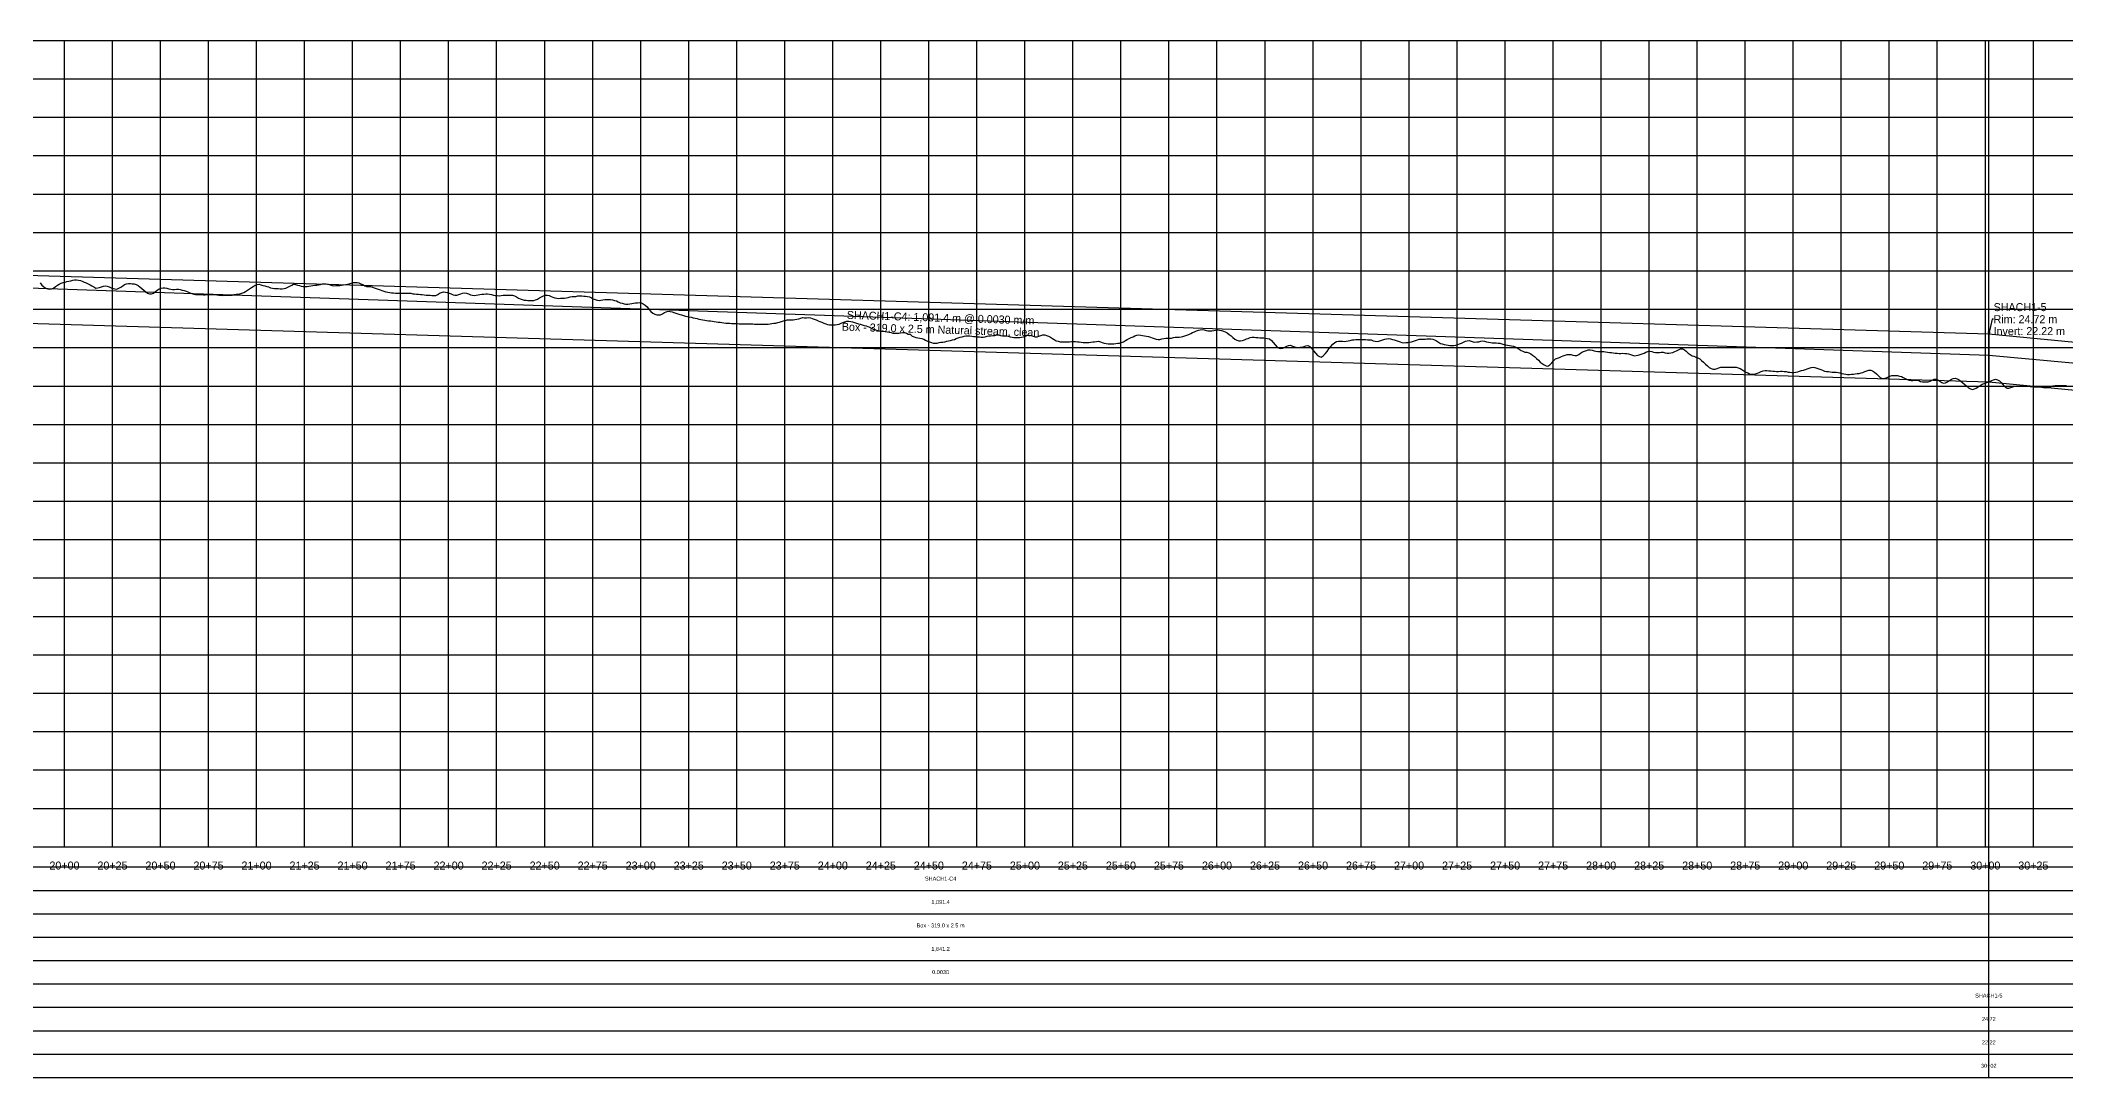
# Model space of a CAD drawing. Extents: x -64 to 8082, y -140 to 402.
# Drawn here: x 1988 to 3042, y -140 to 400 of the extents above; entities that cross this region are included whole.
import ezdxf
from ezdxf.enums import TextEntityAlignment as Align

# ---------------------------------------------------------------- set-up
doc = ezdxf.new("R2010")
doc.units = 0
for name, color, linetype in [('Annotation', 7, 'Continuous'), ('Annotation_Table', 254, 'Continuous'), ('Crown', 7, 'Continuous'), ('Grid', 254, 'Continuous'), ('Grid_Text', 7, 'Continuous'), ('Ground_Elevation', 3, 'Continuous'), ('Hydraulic_Grade', 5, 'Continuous'), ('Invert', 7, 'Continuous'), ('Structure', 7, 'Continuous')]:
    doc.layers.add(name, color=color, linetype=linetype)

msp = doc.modelspace()

# ---------------------------------------------------------------- linework, layer by layer
at = {"layer": 'Annotation', "color": 0}
msp.add_lwpolyline([(3004.3, 254.8), (3003.5, 254.8), (3001.8, 247.2)], dxfattribs=at)
msp.add_lwpolyline([(3001.8, 247.2), (3001.6, 248.2), (3002.4, 248)], close=True, dxfattribs=at)
at = {"layer": 'Annotation_Table', "color": 254}
for points in [[(3001.8, -140.2), (3001.8, 400)], [(-25, -30.5), (8049.9, -30.5)], [(-25, -42.7), (8049.9, -42.7)], [(-25, -54.9), (8049.9, -54.9)], [(-25, -67.1), (8049.9, -67.1)], [(-25, -79.2), (8049.9, -79.2)], [(-25, -91.4), (8049.9, -91.4)], [(-25, -103.6), (8049.9, -103.6)], [(-25, -115.8), (8049.9, -115.8)], [(-25, -128), (8049.9, -128)], [(-25, -140.2), (8049.9, -140.2)]]:
    msp.add_lwpolyline(points, dxfattribs=at)
at = {"layer": 'Crown', "color": 0}
for points in [[(1910.4, 279.8), (3001.8, 247.2)], [(3001.8, 247.2), (3001.8, 247.2)], [(3001.8, 247.2), (3501.8, 198.9)]]:
    msp.add_lwpolyline(points, dxfattribs=at)
at = {"layer": 'Grid', "color": 254}
for points in [[(-25, 400), (8050, 400)], [(2000, -20), (2000, 400)], [(2025, -20), (2025, 400)], [(2050, -20), (2050, 400)], [(2075, -20), (2075, 400)], [(2100, -20), (2100, 400)], [(2125, -20), (2125, 400)], [(2150, -20), (2150, 400)], [(2175, -20), (2175, 400)], [(2200, -20), (2200, 400)], [(2225, -20), (2225, 400)], [(2250, -20), (2250, 400)], [(2275, -20), (2275, 400)], [(2300, -20), (2300, 400)], [(2325, -20), (2325, 400)], [(2350, -20), (2350, 400)], [(2375, -20), (2375, 400)], [(2400, -20), (2400, 400)], [(2425, -20), (2425, 400)], [(2450, -20), (2450, 400)], [(2475, -20), (2475, 400)], [(2500, -20), (2500, 400)], [(2525, -20), (2525, 400)], [(2550, -20), (2550, 400)], [(2575, -20), (2575, 400)], [(2600, -20), (2600, 400)], [(2625, -20), (2625, 400)], [(2650, -20), (2650, 400)], [(2675, -20), (2675, 400)], [(2700, -20), (2700, 400)], [(2725, -20), (2725, 400)], [(2750, -20), (2750, 400)], [(2775, -20), (2775, 400)], [(2800, -20), (2800, 400)], [(2825, -20), (2825, 400)], [(2850, -20), (2850, 400)], [(2875, -20), (2875, 400)], [(2900, -20), (2900, 400)], [(2925, -20), (2925, 400)], [(2950, -20), (2950, 400)], [(2975, -20), (2975, 400)], [(3000, -20), (3000, 400)], [(3025, -20), (3025, 400)], [(-25, 380), (8050, 380)], [(-25, 360), (8050, 360)], [(-25, 340), (8050, 340)], [(-25, 320), (8050, 320)], [(-25, 300), (8050, 300)], [(-25, 280), (8050, 280)], [(-25, 260), (8050, 260)], [(-25, 240), (8050, 240)], [(-25, 220), (8050, 220)], [(-25, 200), (8050, 200)], [(-25, 180), (8050, 180)], [(-25, 160), (8050, 160)], [(-25, 140), (8050, 140)], [(-25, 120), (8050, 120)], [(-25, 100), (8050, 100)], [(-25, 80), (8050, 80)], [(-25, 60), (8050, 60)], [(-25, 40), (8050, 40)], [(-25, 20), (8050, 20)], [(-25, 0), (8050, 0)], [(-25, -20), (8050, -20)]]:
    msp.add_lwpolyline(points, dxfattribs=at)
at = {"layer": 'Ground_Elevation', "color": 3}
msp.add_lwpolyline([(1987.3, 273.7), (1988.3, 272.6), (1989.3, 271.7), (1990.3, 271), (1991.3, 270.6), (1992.3, 270.4), (1993.3, 270.6), (1994.3, 271), (1995.3, 271.8), (1996.3, 272.5), (1997.3, 273.1), (1998.3, 273.6), (1999.3, 273.9), (2000.3, 274.1), (2001.3, 274.4), (2002.3, 274.6), (2003.3, 274.8), (2004.3, 275.1), (2005.3, 275.3), (2006.3, 275.4), (2007.3, 275.2), (2008.3, 274.9), (2009.3, 274.6), (2010.3, 274.1), (2011.3, 273.7), (2012.3, 273.2), (2013.3, 272.7), (2014.3, 272.2), (2015.3, 271.6), (2016.3, 271), (2017.3, 271.1), (2018.3, 271.3), (2019.3, 271.7), (2020.3, 272), (2021.3, 272.2), (2022.3, 272), (2023.3, 271.6), (2024.3, 271.1), (2025.3, 270.8), (2026.3, 270.6), (2027.3, 270.5), (2028.3, 270.9), (2029.3, 271.5), (2030.3, 272.2), (2031.3, 272.8), (2032.3, 273.2), (2033.3, 273.4), (2034.3, 273.4), (2035.3, 273.3), (2036.3, 273.2), (2037.3, 272.8), (2038.3, 272.3), (2039.3, 271.6), (2040.3, 270.8), (2041.3, 269.9), (2042.3, 269.1), (2043.3, 268.3), (2044.3, 268), (2045.3, 268), (2046.3, 268.4), (2047.3, 269.1), (2048.3, 269.9), (2049.3, 270.6), (2050.3, 271), (2051.3, 271.2), (2052.3, 271.1), (2053.3, 270.9), (2054.3, 270.6), (2055.3, 270.4), (2056.3, 270.3), (2057.3, 270.3), (2058.3, 270.4), (2059.3, 270.4), (2060.3, 270.3), (2061.3, 270), (2062.3, 269.7), (2063.3, 269.4), (2064.3, 269), (2065.3, 268.6), (2066.3, 268.2), (2067.3, 267.9), (2068.3, 267.7), (2069.3, 267.6), (2070.3, 267.6), (2071.3, 267.6), (2072.3, 267.5), (2073.3, 267.5), (2074.3, 267.6), (2075.3, 267.6), (2076.3, 267.7), (2077.3, 267.7), (2078.3, 267.6), (2079.3, 267.5), (2080.3, 267.4), (2081.3, 267.3), (2082.3, 267.2), (2083.3, 267.3), (2084.3, 267.4), (2085.3, 267.4), (2086.3, 267.4), (2087.3, 267.4), (2088.3, 267.6), (2089.3, 267.8), (2090.3, 267.9), (2091.3, 268.1), (2092.3, 268.4), (2093.3, 268.8), (2094.3, 269.3), (2095.3, 269.9), (2096.3, 270.6), (2097.3, 271.3), (2098.3, 271.9), (2099.3, 272.5), (2100.3, 272.9), (2101.3, 273), (2102.3, 272.7), (2103.3, 272.4), (2104.3, 272.2), (2105.3, 271.9), (2106.3, 271.6), (2107.3, 271.2), (2108.3, 270.9), (2109.3, 270.8), (2110.3, 270.8), (2111.3, 270.8), (2112.3, 270.7), (2113.3, 270.7), (2114.3, 270.8), (2115.3, 271), (2116.3, 271.5), (2117.3, 272), (2118.3, 272.6), (2119.3, 273), (2120.3, 272.9), (2121.3, 272.6), (2122.3, 272.3), (2123.3, 272.1), (2124.3, 271.9), (2125.3, 271.8), (2126.3, 271.9), (2127.3, 272), (2128.3, 272.2), (2129.3, 272.4), (2130.3, 272.5), (2131.3, 272.5), (2132.3, 272.7), (2133.3, 272.9), (2134.3, 273.2), (2135.3, 273.3), (2136.3, 273.3), (2137.3, 273.1), (2138.3, 272.7), (2139.3, 272.4), (2140.3, 272.2), (2141.3, 272.3), (2142.3, 272.3), (2143.3, 272.4), (2144.3, 272.5), (2145.3, 272.7), (2146.3, 272.8), (2147.3, 273), (2148.3, 273.3), (2149.3, 273.6), (2150.3, 273.9), (2151.3, 274), (2152.3, 273.9), (2153.3, 273.7), (2154.3, 273.3), (2155.3, 272.8), (2156.3, 272.2), (2157.3, 271.9), (2158.3, 271.9), (2159.3, 271.9), (2160.3, 271.5), (2161.3, 271.1), (2162.3, 270.8), (2163.3, 270.4), (2164.3, 270.1), (2165.3, 269.8), (2166.3, 269.4), (2167.3, 269.1), (2168.3, 268.9), (2169.3, 268.7), (2170.3, 268.6), (2171.3, 268.5), (2172.3, 268.4), (2173.3, 268.4), (2174.3, 268.4), (2175.3, 268.4), (2176.3, 268.4), (2177.3, 268.4), (2178.3, 268.4), (2179.3, 268.3), (2180.3, 268.3), (2181.3, 268.1), (2182.3, 268), (2183.3, 267.9), (2184.3, 267.8), (2185.3, 267.7), (2186.3, 267.6), (2187.3, 267.5), (2188.3, 267.4), (2189.3, 267.4), (2190.3, 267.4), (2191.3, 267.2), (2192.3, 267.1), (2193.3, 267.2), (2194.3, 267.6), (2195.3, 268.3), (2196.3, 268.7), (2197.3, 269.1), (2198.3, 268.9), (2199.3, 268.7), (2200.3, 268.4), (2201.3, 268), (2202.3, 267.5), (2203.3, 267.4), (2204.3, 267.4), (2205.3, 267.7), (2206.3, 268), (2207.3, 268.3), (2208.3, 268.5), (2209.3, 268.3), (2210.3, 268), (2211.3, 267.5), (2212.3, 267.3), (2213.3, 267.2), (2214.3, 267.3), (2215.3, 267.5), (2216.3, 267.6), (2217.3, 267.8), (2218.3, 267.9), (2219.3, 268), (2220.3, 268), (2221.3, 267.9), (2222.3, 267.6), (2223.3, 267.4), (2224.3, 267.1), (2225.3, 267.1), (2226.3, 267), (2227.3, 267.1), (2228.3, 267.3), (2229.3, 267.4), (2230.3, 267.4), (2231.3, 267.4), (2232.3, 267.4), (2233.3, 267.3), (2234.3, 267), (2235.3, 266.4), (2236.3, 265.8), (2237.3, 265.4), (2238.3, 265), (2239.3, 264.8), (2240.3, 264.7), (2241.3, 264.6), (2242.3, 264.5), (2243.3, 264.5), (2244.3, 264.6), (2245.3, 264.9), (2246.3, 265.3), (2247.3, 265.9), (2248.3, 266.5), (2249.3, 267), (2250.3, 267.4), (2251.3, 267.4), (2252.3, 267.2), (2253.3, 266.7), (2254.3, 266.3), (2255.3, 265.9), (2256.3, 265.7), (2257.3, 265.6), (2258.3, 265.7), (2259.3, 265.8), (2260.3, 265.8), (2261.3, 265.9), (2262.3, 266.2), (2263.3, 266.4), (2264.3, 266.6), (2265.3, 266.6), (2266.3, 266.7), (2267.3, 266.9), (2268.3, 266.9), (2269.3, 266.9), (2270.3, 266.8), (2271.3, 266.8), (2272.3, 266.6), (2273.3, 266.4), (2274.3, 266), (2275.3, 265.5), (2276.3, 265), (2277.3, 264.7), (2278.3, 264.6), (2279.3, 264.7), (2280.3, 264.9), (2281.3, 265.1), (2282.3, 265.1), (2283.3, 265.1), (2284.3, 265), (2285.3, 264.9), (2286.3, 264.6), (2287.3, 264.3), (2288.3, 263.8), (2289.3, 263.4), (2290.3, 263.1), (2291.3, 262.9), (2292.3, 262.7), (2293.3, 262.6), (2294.3, 262.8), (2295.3, 263), (2296.3, 263.2), (2297.3, 263.3), (2298.3, 263.4), (2299.3, 263.5), (2300.3, 263.3), (2301.3, 262.9), (2302.3, 262.2), (2303.3, 261.3), (2304.3, 260.1), (2305.3, 258.9), (2306.3, 257.9), (2307.3, 257.4), (2308.3, 257), (2309.3, 257), (2310.3, 257.1), (2311.3, 257.6), (2312.3, 258.3), (2313.3, 258.7), (2314.3, 259), (2315.3, 258.9), (2316.3, 258.7), (2317.3, 258.3), (2318.3, 258), (2319.3, 257.6), (2320.3, 257.3), (2321.3, 257), (2322.3, 256.7), (2323.3, 256.4), (2324.3, 256.2), (2325.3, 256), (2326.3, 255.8), (2327.3, 255.5), (2328.3, 255.3), (2329.3, 255.1), (2330.3, 254.9), (2331.3, 254.7), (2332.3, 254.5), (2333.3, 254.3), (2334.3, 254.2), (2335.3, 254), (2336.3, 253.9), (2337.3, 253.7), (2338.3, 253.6), (2339.3, 253.4), (2340.3, 253.3), (2341.3, 253.2), (2342.3, 253.1), (2343.3, 253), (2344.3, 252.8), (2345.3, 252.8), (2346.3, 252.7), (2347.3, 252.6), (2348.3, 252.5), (2349.3, 252.5), (2350.3, 252.5), (2351.3, 252.4), (2352.3, 252.4), (2353.3, 252.4), (2354.3, 252.4), (2355.3, 252.4), (2356.3, 252.4), (2357.3, 252.4), (2358.3, 252.4), (2359.3, 252.3), (2360.3, 252.3), (2361.3, 252.3), (2362.3, 252.3), (2363.3, 252.3), (2364.3, 252.3), (2365.3, 252.3), (2366.3, 252.3), (2367.3, 252.4), (2368.3, 252.5), (2369.3, 252.7), (2370.3, 252.8), (2371.3, 253.1), (2372.3, 253.3), (2373.3, 253.6), (2374.3, 253.9), (2375.3, 254.2), (2376.3, 254.4), (2377.3, 254.5), (2378.3, 254.5), (2379.3, 254.5), (2380.3, 254.6), (2381.3, 254.8), (2382.3, 255), (2383.3, 255.3), (2384.3, 255.7), (2385.3, 255.6), (2386.3, 255.6), (2387.3, 255.7), (2388.3, 255.5), (2389.3, 255.2), (2390.3, 254.9), (2391.3, 254.5), (2392.3, 254), (2393.3, 253.6), (2394.3, 253.2), (2395.3, 252.8), (2396.3, 252.4), (2397.3, 252.1), (2398.3, 251.9), (2399.3, 251.8), (2400.3, 251.8), (2401.3, 251.8), (2402.3, 252), (2403.3, 252.3), (2404.3, 252.7), (2405.3, 253.1), (2406.3, 253.5), (2407.3, 253.7), (2408.3, 253.7), (2409.3, 253.6), (2410.3, 253.4), (2411.3, 253.1), (2412.3, 252.7), (2413.3, 252.4), (2414.3, 252.2), (2415.3, 251.9), (2416.3, 251.6), (2417.3, 251.4), (2418.3, 251), (2419.3, 250.6), (2420.3, 250), (2421.3, 249.5), (2422.3, 249.2), (2423.3, 248.9), (2424.3, 248.7), (2425.3, 248.6), (2426.3, 248.5), (2427.3, 248.4), (2428.3, 248.2), (2429.3, 248), (2430.3, 247.8), (2431.3, 247.6), (2432.3, 247.5), (2433.3, 247.5), (2434.3, 247.5), (2435.3, 247.7), (2436.3, 247.8), (2437.3, 247.8), (2438.3, 247.5), (2439.3, 247.1), (2440.3, 247.1), (2441.3, 246), (2442.3, 245.6), (2443.3, 245.3), (2444.3, 245.1), (2445.3, 245), (2446.3, 244.8), (2447.3, 244.4), (2448.3, 243.9), (2449.3, 243.4), (2450.3, 243), (2451.3, 242.7), (2452.3, 242.4), (2453.3, 242.3), (2454.3, 242.4), (2455.3, 242.6), (2456.3, 242.8), (2457.3, 242.9), (2458.3, 243.1), (2459.3, 243.3), (2460.3, 243.5), (2461.3, 243.7), (2462.3, 244), (2463.3, 244.3), (2464.3, 244.7), (2465.3, 245.1), (2466.3, 245.4), (2467.3, 245.7), (2468.3, 245.9), (2469.3, 246.1), (2470.3, 246.2), (2471.3, 246.1), (2472.3, 246), (2473.3, 245.8), (2474.3, 245.8), (2475.3, 245.7), (2476.3, 245.6), (2477.3, 245.5), (2478.3, 245.5), (2479.3, 245.6), (2480.3, 245.9), (2481.3, 246.1), (2482.3, 246.2), (2483.3, 246.3), (2484.3, 246.4), (2485.3, 246.6), (2486.3, 246.6), (2487.3, 246.4), (2488.3, 246.2), (2489.3, 246.2), (2490.3, 246.1), (2491.3, 246), (2492.3, 245.7), (2493.3, 245.5), (2494.3, 245.3), (2495.3, 245.2), (2496.3, 245.2), (2497.3, 245.2), (2498.3, 245.4), (2499.3, 245.6), (2500.3, 246), (2501.3, 246.5), (2502.3, 246.5), (2503.3, 246.3), (2504.3, 245.9), (2505.3, 245.6), (2506.3, 245.6), (2507.3, 245.9), (2508.3, 246.3), (2509.3, 246.7), (2510.3, 246.7), (2511.3, 246.4), (2512.3, 246), (2513.3, 245.5), (2514.3, 244.8), (2515.3, 244.2), (2516.3, 243.6), (2517.3, 243.3), (2518.3, 243.1), (2519.3, 243), (2520.3, 243.1), (2521.3, 243.1), (2522.3, 243.1), (2523.3, 243.1), (2524.3, 243.2), (2525.3, 243.2), (2526.3, 243.2), (2527.3, 243.1), (2528.3, 243), (2529.3, 242.9), (2530.3, 242.7), (2531.3, 242.7), (2532.3, 242.7), (2533.3, 242.7), (2534.3, 242.9), (2535.3, 243.1), (2536.3, 243), (2537.3, 243.2), (2538.3, 243.3), (2539.3, 243.1), (2540.3, 242.7), (2541.3, 242.4), (2542.3, 242.2), (2543.3, 242), (2544.3, 242), (2545.3, 242), (2546.3, 242), (2547.3, 242.2), (2548.3, 242.3), (2549.3, 242.4), (2550.3, 242.6), (2551.3, 243), (2552.3, 243.7), (2553.3, 244.3), (2554.3, 244.8), (2555.3, 245.3), (2556.3, 245.7), (2557.3, 246.2), (2558.3, 246.5), (2559.3, 246.6), (2560.3, 246.5), (2561.3, 246.4), (2562.3, 246.2), (2563.3, 246), (2564.3, 245.8), (2565.3, 245.5), (2566.3, 245.1), (2567.3, 244.7), (2568.3, 244.4), (2569.3, 244.3), (2570.3, 244.3), (2571.3, 244.5), (2572.3, 244.7), (2573.3, 244.9), (2574.3, 244.9), (2575.3, 244.9), (2576.3, 244.9), (2577.3, 245.2), (2578.3, 245.4), (2579.3, 245.4), (2580.3, 245.5), (2581.3, 245.6), (2582.3, 245.8), (2583.3, 246.1), (2584.3, 246.5), (2585.3, 246.9), (2586.3, 247.4), (2587.3, 247.8), (2588.3, 248.3), (2589.3, 248.7), (2590.3, 249.1), (2591.3, 249.3), (2592.3, 249.4), (2593.3, 249.2), (2594.3, 248.9), (2595.3, 248.7), (2596.3, 248.7), (2597.3, 248.8), (2598.3, 248.9), (2599.3, 249.1), (2600.3, 249.3), (2601.3, 249.1), (2602.3, 248.9), (2603.3, 248.6), (2604.3, 248.2), (2605.3, 247.7), (2606.3, 246.9), (2607.3, 246.1), (2608.3, 245.2), (2609.3, 244.4), (2610.3, 243.9), (2611.3, 243.6), (2612.3, 243.6), (2613.3, 243.8), (2614.3, 244.1), (2615.3, 244.5), (2616.3, 244.8), (2617.3, 245.2), (2618.3, 245.4), (2619.3, 245.4), (2620.3, 245.3), (2621.3, 245.2), (2622.3, 245.1), (2623.3, 245.1), (2624.3, 245.1), (2625.3, 245), (2626.3, 244.8), (2627.3, 244.5), (2628.3, 243.8), (2629.3, 242.7), (2630.3, 241.4), (2631.3, 240.3), (2632.3, 239.7), (2633.3, 239.5), (2634.3, 239.8), (2635.3, 240.2), (2636.3, 240.8), (2637.3, 241.1), (2638.3, 241.2), (2639.3, 240.8), (2640.3, 240.4), (2641.3, 240.2), (2642.3, 240.1), (2643.3, 240.2), (2644.3, 240.3), (2645.3, 240.6), (2646.3, 241), (2647.3, 241.1), (2648.3, 240.6), (2649.3, 239.6), (2650.3, 238.4), (2651.3, 237.1), (2652.3, 235.9), (2653.3, 235.3), (2654.3, 235.1), (2655.3, 235.8), (2656.3, 236.8), (2657.3, 237.9), (2658.3, 239.3), (2659.3, 240.6), (2660.3, 241.8), (2661.3, 242.7), (2662.3, 243.2), (2663.3, 243.4), (2664.3, 243.4), (2665.3, 243.3), (2666.3, 243.2), (2667.3, 243.4), (2668.3, 243.6), (2669.3, 243.8), (2670.3, 244), (2671.3, 244.1), (2672.3, 244.2), (2673.3, 244.3), (2674.3, 244.3), (2675.3, 244.3), (2676.3, 244.2), (2677.3, 244.2), (2678.3, 244.1), (2679.3, 244.1), (2680.3, 244), (2681.3, 243.6), (2682.3, 243.3), (2683.3, 243.2), (2684.3, 243.3), (2685.3, 243.7), (2686.3, 244), (2687.3, 244.4), (2688.3, 244.6), (2689.3, 244.7), (2690.3, 244.5), (2691.3, 244.3), (2692.3, 244), (2693.3, 243.7), (2694.3, 243.4), (2695.3, 243), (2696.3, 242.7), (2697.3, 242.5), (2698.3, 242.6), (2699.3, 242.7), (2700.3, 242.8), (2701.3, 243), (2702.3, 243.4), (2703.3, 243.8), (2704.3, 244.1), (2705.3, 244.4), (2706.3, 244.4), (2707.3, 244.4), (2708.3, 244.4), (2709.3, 244.5), (2710.3, 244.5), (2711.3, 244.5), (2712.3, 244.4), (2713.3, 244.1), (2714.3, 243.5), (2715.3, 242.8), (2716.3, 242.2), (2717.3, 241.9), (2718.3, 241.7), (2719.3, 241.4), (2720.3, 241.2), (2721.3, 241.1), (2722.3, 241.1), (2723.3, 241.1), (2724.3, 241.3), (2725.3, 241.6), (2726.3, 241.9), (2727.3, 242.3), (2728.3, 242.8), (2729.3, 243.3), (2730.3, 243.6), (2731.3, 243.7), (2732.3, 243.4), (2733.3, 243.1), (2734.3, 242.9), (2735.3, 243), (2736.3, 243.1), (2737.3, 243.4), (2738.3, 243.6), (2739.3, 243.3), (2740.3, 243.1), (2741.3, 242.8), (2742.3, 242.6), (2743.3, 242.5), (2744.3, 242.5), (2745.3, 242.5), (2746.3, 242.4), (2747.3, 242.3), (2748.3, 242), (2749.3, 241.7), (2750.3, 241.4), (2751.3, 241.3), (2752.3, 241.1), (2753.3, 241), (2754.3, 240.8), (2755.3, 240.4), (2756.3, 239.9), (2757.3, 239.2), (2758.3, 238.5), (2759.3, 238.1), (2760.3, 237.7), (2761.3, 237.6), (2762.3, 237.3), (2763.3, 236.7), (2764.3, 236.1), (2765.3, 235.3), (2766.3, 234.3), (2767.3, 233.5), (2768.3, 232.5), (2769.3, 231.8), (2770.3, 231.1), (2771.3, 230.6), (2772.3, 230.4), (2773.3, 231), (2774.3, 232), (2775.3, 233.3), (2776.3, 234.1), (2777.3, 234.5), (2778.3, 234.8), (2779.3, 235.3), (2780.3, 235.7), (2781.3, 236.1), (2782.3, 236.4), (2783.3, 236.5), (2784.3, 236.4), (2785.3, 236.1), (2786.3, 235.9), (2787.3, 235.9), (2788.3, 236.4), (2789.3, 237.1), (2790.3, 237.8), (2791.3, 238.2), (2792.3, 238.5), (2793.3, 238.9), (2794.3, 238.8), (2795.3, 238.6), (2796.3, 238.3), (2797.3, 238.1), (2798.3, 238), (2799.3, 238), (2800.3, 238), (2801.3, 237.9), (2802.3, 237.8), (2803.3, 237.6), (2804.3, 237.5), (2805.3, 237.4), (2806.3, 237.3), (2807.3, 237.2), (2808.3, 237.2), (2809.3, 237), (2810.3, 237), (2811.3, 237.1), (2812.3, 237), (2813.3, 236.9), (2814.3, 236.7), (2815.3, 236.4), (2816.3, 236.1), (2817.3, 235.8), (2818.3, 235.9), (2819.3, 236.1), (2820.3, 236.4), (2821.3, 236.8), (2822.3, 237.2), (2823.3, 237.7), (2824.3, 238), (2825.3, 238.1), (2826.3, 238), (2827.3, 237.7), (2828.3, 237.5), (2829.3, 237.4), (2830.3, 237.5), (2831.3, 237.6), (2832.3, 237.6), (2833.3, 237.3), (2834.3, 237.2), (2835.3, 237.2), (2836.3, 237.3), (2837.3, 237.5), (2838.3, 238), (2839.3, 238.4), (2840.3, 238.9), (2841.3, 239.3), (2842.3, 239.4), (2843.3, 238.9), (2844.3, 238.1), (2845.3, 237.2), (2846.3, 236.4), (2847.3, 235.8), (2848.3, 235.5), (2849.3, 235.1), (2850.3, 234.7), (2851.3, 234.1), (2852.3, 233.3), (2853.3, 232.5), (2854.3, 231.4), (2855.3, 230.6), (2856.3, 229.7), (2857.3, 229.1), (2858.3, 228.7), (2859.3, 228.8), (2860.3, 229.1), (2861.3, 229.5), (2862.3, 229.9), (2863.3, 229.9), (2864.3, 229.9), (2865.3, 229.9), (2866.3, 229.9), (2867.3, 229.9), (2868.3, 229.8), (2869.3, 229.9), (2870.3, 229.8), (2871.3, 229.5), (2872.3, 229.1), (2873.3, 228.6), (2874.3, 228), (2875.3, 227.3), (2876.3, 226.8), (2877.3, 226.3), (2878.3, 226.1), (2879.3, 226.2), (2880.3, 226.4), (2881.3, 226.7), (2882.3, 227.1), (2883.3, 227.5), (2884.3, 227.9), (2885.3, 228.1), (2886.3, 228.1), (2887.3, 228), (2888.3, 227.9), (2889.3, 227.8), (2890.3, 227.7), (2891.3, 227.6), (2892.3, 227.6), (2893.3, 227.7), (2894.3, 227.7), (2895.3, 227.6), (2896.3, 227.5), (2897.3, 227.3), (2898.3, 227.2), (2899.3, 227.1), (2900.3, 227.1), (2901.3, 227.2), (2902.3, 227.4), (2903.3, 227.7), (2904.3, 228.1), (2905.3, 228.3), (2906.3, 228.6), (2907.3, 228.9), (2908.3, 229.3), (2909.3, 229.7), (2910.3, 229.8), (2911.3, 229.7), (2912.3, 229.3), (2913.3, 228.9), (2914.3, 228.6), (2915.3, 228.2), (2916.3, 227.8), (2917.3, 227.6), (2918.3, 227.5), (2919.3, 227.4), (2920.3, 227.3), (2921.3, 227.3), (2922.3, 227.2), (2923.3, 227.1), (2924.3, 226.9), (2925.3, 226.6), (2926.3, 226.3), (2927.3, 226.1), (2928.3, 226), (2929.3, 226), (2930.3, 226.1), (2931.3, 226.2), (2932.3, 226.3), (2933.3, 226.5), (2934.3, 226.6), (2935.3, 226.8), (2936.3, 227.1), (2937.3, 227.5), (2938.3, 227.9), (2939.3, 228.2), (2940.3, 228.3), (2941.3, 228), (2942.3, 227.3), (2943.3, 226.4), (2944.3, 225.3), (2945.3, 224.5), (2946.3, 224), (2947.3, 223.9), (2948.3, 224.2), (2949.3, 224.7), (2950.3, 225.1), (2951.3, 225.4), (2952.3, 225.5), (2953.3, 225.5), (2954.3, 225.4), (2955.3, 225.2), (2956.3, 224.9), (2957.3, 224.4), (2958.3, 223.9), (2959.3, 223.4), (2960.3, 223.1), (2961.3, 222.9), (2962.3, 222.9), (2963.3, 223.1), (2964.3, 223.1), (2965.3, 222.8), (2966.3, 222.4), (2967.3, 222.2), (2968.3, 222.2), (2969.3, 222.2), (2970.3, 222.2), (2971.3, 222.5), (2972.3, 223.1), (2973.3, 223.5), (2974.3, 223.5), (2975.3, 223.2), (2976.3, 222.5), (2977.3, 221.9), (2978.3, 221.5), (2979.3, 221.6), (2980.3, 222.2), (2981.3, 222.9), (2982.3, 223.5), (2983.3, 224), (2984.3, 224.1), (2985.3, 223.8), (2986.3, 223.3), (2987.3, 222.6), (2988.3, 221.7), (2989.3, 220.8), (2990.3, 219.9), (2991.3, 219.1), (2992.3, 218.6), (2993.3, 218.2), (2994.3, 218.5), (2995.3, 218.9), (2996.3, 219.6), (2997.3, 220.3), (2998.3, 220.9), (2999.3, 221.4), (3000.3, 221.7), (3001.3, 222), (3002.3, 222.4), (3003.3, 222.9), (3004.3, 223.3), (3005.3, 223.5), (3006.3, 223.2), (3007.3, 222.7), (3008.3, 221.8), (3009.3, 220.7), (3010.3, 219.6), (3011.3, 218.9), (3012.3, 218.9), (3013.3, 219.2), (3014.3, 219.6), (3015.3, 219.9), (3016.3, 220), (3017.3, 220), (3018.3, 219.9), (3019.3, 219.9), (3020.3, 220), (3021.3, 220), (3022.3, 219.9), (3023.3, 219.8), (3024.3, 219.7), (3025.3, 219.6), (3026.3, 219.6), (3027.3, 219.5), (3028.3, 219.5), (3029.3, 219.4), (3030.3, 219.3), (3031.3, 219.1), (3032.3, 219.2), (3033.3, 219.5), (3034.3, 219.8), (3035.3, 220.1), (3036.3, 220.2), (3037.3, 220.2), (3038.3, 220.2), (3039.3, 220.2), (3040.3, 220.2), (3041.3, 220.2), (3042.3, 220.2)], dxfattribs=at)
at = {"layer": 'Hydraulic_Grade', "color": 5}
for points in [[(1910.4, 273.5), (3001.8, 236.1)], [(3001.8, 236.1), (3001.8, 236.1)], [(3001.8, 236.1), (3501.8, 190.2)]]:
    msp.add_lwpolyline(points, dxfattribs=at)
at = {"layer": 'Invert', "color": 0}
for points in [[(1910.4, 254.8), (3001.8, 222.2)], [(3001.8, 222.2), (3001.8, 222.2)], [(3001.8, 222.2), (3501.8, 173.9)]]:
    msp.add_lwpolyline(points, dxfattribs=at)
at = {"layer": 'Structure', "color": 0}
msp.add_lwpolyline([(3001.8, 247.2), (3001.8, 222.2)], dxfattribs=at)
msp.add_lwpolyline([(3001.8, 247.2), (3001.8, 222.2)], dxfattribs=at)

# ---------------------------------------------------------------- texts
at = {"layer": 'Annotation', "color": 0}
for s, p in [('SHACH1-C4: 1,091.4 m @ 0.0030 m/m', (2456.1, 255.6)), ('Box - 319.0 x 2.5 m Natural stream, clean', (2456.1, 249.4))]:
    msp.add_text(s, height=4.167, rotation=358.2917, dxfattribs=at).set_placement(p, align=Align.MIDDLE_CENTER)
for s, height, p in [('SHACH1-5', 4.17, (3004.3, 261.1)), ('Rim: 24.72 m', 4.167, (3004.3, 254.8)), ('Invert: 22.22 m', 4.167, (3004.3, 248.6))]:
    msp.add_text(s, height=height, dxfattribs=at).set_placement(p, align=Align.MIDDLE_LEFT)
at = {"layer": 'Annotation_Table', "color": 0}
for s, height, p in [('SHACH1-C4', 2.08, (2456.1, -36.6)), ('1,091.4', 2.08, (2456.1, -48.8)), ('Box - 319.0 x 2.5 m', 2.083, (2456.1, -61)), ('1,641.2', 2.08, (2456.1, -73.2)), ('0.0030', 2.08, (2456.1, -85.3)), ('SHACH1-5', 2.08, (3001.8, -97.5)), ('24.72', 2.08, (3001.8, -109.7)), ('22.22', 2.08, (3001.8, -121.9)), ('30+02', 2.08, (3001.8, -134.1))]:
    msp.add_text(s, height=height, dxfattribs=at).set_placement(p, align=Align.MIDDLE_CENTER)
at = {"layer": 'Grid_Text', "color": 0}
for s, p in [('20+00', (2000, -27.7)), ('20+25', (2025, -27.7)), ('20+50', (2050, -27.7)), ('20+75', (2075, -27.7)), ('21+00', (2100, -27.7)), ('21+25', (2125, -27.7)), ('21+50', (2150, -27.7)), ('21+75', (2175, -27.7)), ('22+00', (2200, -27.7)), ('22+25', (2225, -27.7)), ('22+50', (2250, -27.7)), ('22+75', (2275, -27.7)), ('23+00', (2300, -27.7)), ('23+25', (2325, -27.7)), ('23+50', (2350, -27.7)), ('23+75', (2375, -27.7)), ('24+00', (2400, -27.7)), ('24+25', (2425, -27.7)), ('24+50', (2450, -27.7)), ('24+75', (2475, -27.7)), ('25+00', (2500, -27.7)), ('25+25', (2525, -27.7)), ('25+50', (2550, -27.7)), ('25+75', (2575, -27.7)), ('26+00', (2600, -27.7)), ('26+25', (2625, -27.7)), ('26+50', (2650, -27.7)), ('26+75', (2675, -27.7)), ('27+00', (2700, -27.7)), ('27+25', (2725, -27.7)), ('27+50', (2750, -27.7)), ('27+75', (2775, -27.7)), ('28+00', (2800, -27.7)), ('28+25', (2825, -27.7)), ('28+50', (2850, -27.7)), ('28+75', (2875, -27.7)), ('29+00', (2900, -27.7)), ('29+25', (2925, -27.7)), ('29+50', (2950, -27.7)), ('29+75', (2975, -27.7)), ('30+00', (3000, -27.7)), ('30+25', (3025, -27.7))]:
    msp.add_text(s, height=4.17, dxfattribs=at).set_placement(p, align=Align.TOP_CENTER)

doc.saveas('drawing.dxf')
